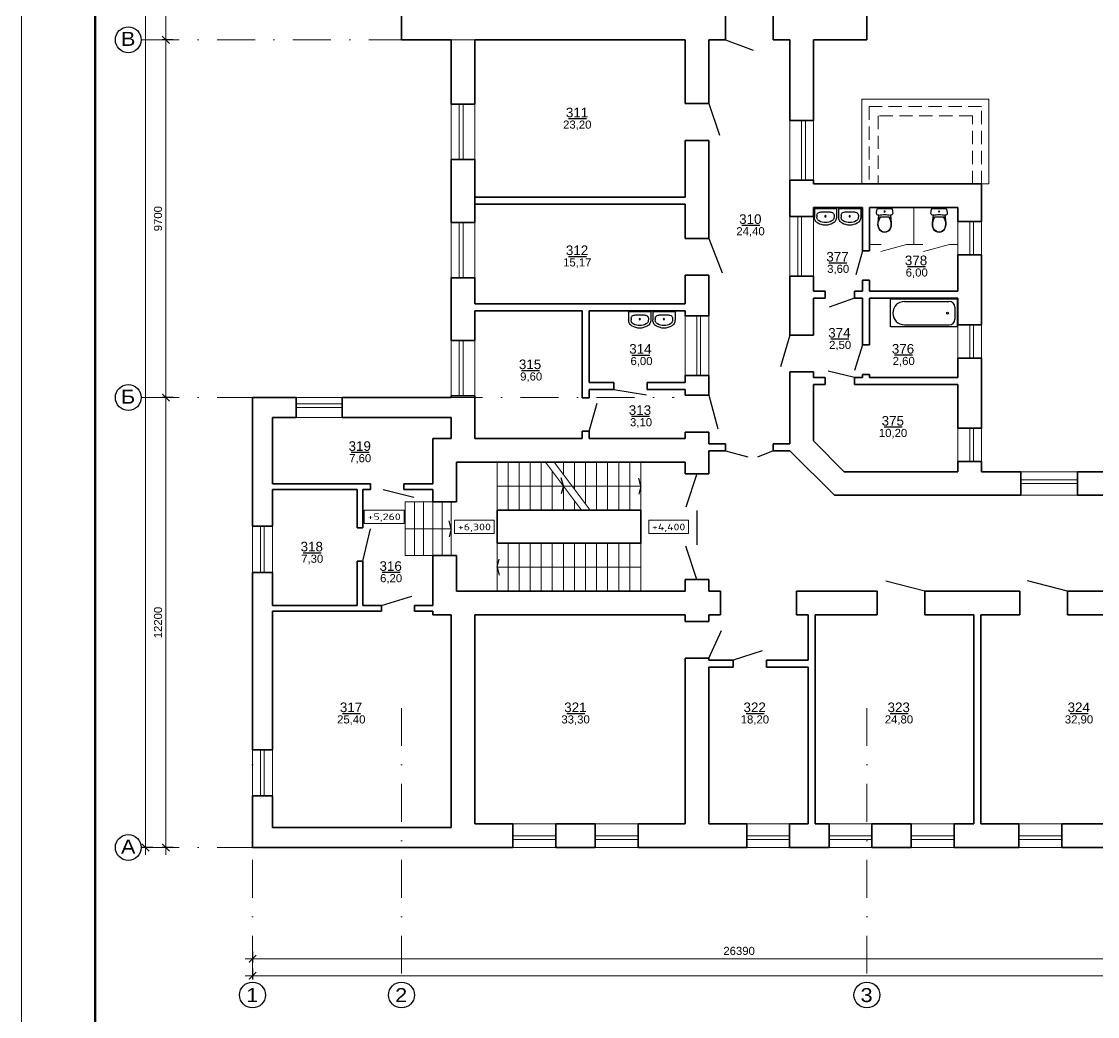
# Model space of a CAD drawing. Header units: millimetres. Extents: x 752233 to 2620908, y -654617 to -58944.
# Drawn here: x 1306958 to 1336134, y -253466 to -226490 of the extents above; entities that cross this region are included whole.
import ezdxf
from ezdxf.enums import TextEntityAlignment as Align

# ---------------------------------------------------------------- set-up
doc = ezdxf.new("R2010")
doc.units = ezdxf.units.MM
doc.header["$LTSCALE"] = 90
for name, pattern in [('DASHDOT', [25.4, 12.7, -6.35, 0, -6.35]), ('K5LT_DASHED_REINFORCED', [6, 4, -2]), ('Wipeout_Contour', [1000000.0, 0, -1000000.0])]:
    doc.linetypes.add(name, pattern=pattern)
doc.layers.get('0').update_dxf_attribs({"lineweight": 15})
doc.layers.get('DefPoints').update_dxf_attribs({"color": 255, "lineweight": 9})
doc.layers.add('Shutters', color=7, linetype='Continuous')
doc.styles.add('style2', font='ARIAL.TTF')
doc.styles.add('txt200', font='txt.shx', dxfattribs={"width": 0.9, "height": 200})
doc.dimstyles.new('ARKO_TICK_EXTLINES', dxfattribs={"dimscale": 100, "dimtxt": 2.2, "dimasz": 2, "dimexe": 1, "dimexo": 1, "dimgap": 1, "dimtad": 1, "dimdec": 0, "dimzin": 0, "dimtxsty": 'style2', "dimblk": 'ARCHTICK', "dimcen": 2, "dimdle": 2, "dimclrd": 5, "dimadec": 0, "dimazin": 0, "dimtfac": 1, "dimtdec": 0, "dimtix": 1, "dimtmove": 0, "dimatfit": 0, "dimfxl": 0, "dimtolj": 1, "dimtzin": 0, "dimlwd": 20, "dimarcsym": 0})

# ---------------------------------------------------------------- blocks, each defined once
blk = doc.blocks.new('A$C0C1168F7')
at = {"color": 254, "linetype": 'Wipeout_Contour', "ltscale": 5960.404581}
blk.add_wipeout([(0, 450), (0, 221), (3, 187), (11, 155), (26, 124), (44, 97), (68, 73), (95, 54), (160, 24), (229, 6), (300, 0), (371, 6), (440, 24), (505, 54), (532, 73), (556, 97), (574, 124), (589, 155), (597, 187), (600, 221), (600, 450)], dxfattribs=at).dxf.layer = 'Shutters'
at = {"layer": 'Shutters', "color": 133, "linetype": 'Continuous'}
for p, q in [((0, 450), (0, 221)), ((600, 450), (0, 450)), ((181, 358), (181, 358)), ((419, 358), (181, 358)), ((600, 450), (600, 221)), ((65, 267), (65, 221)), ((535, 267), (535, 221))]:
    blk.add_line(p, q, dxfattribs=at)
for points in [[(181, 358), (159, 356), (137, 351), (117, 342), (99, 331), (85, 317), (74, 302), (67, 284), (65, 267)], [(535, 267), (533, 284), (526, 302), (515, 317), (501, 331), (483, 342), (463, 351), (441, 356), (419, 358)], [(0, 221), (2, 196), (6, 171), (14, 147), (25, 124), (39, 103), (56, 84), (74, 68), (95, 54)], [(65, 221), (66, 205), (69, 189), (74, 173), (82, 159), (90, 146), (101, 134), (113, 123), (126, 114)], [(95, 54), (143, 31), (194, 14), (247, 3), (300, 0), (353, 3), (406, 14), (457, 31), (505, 54)], [(126, 114), (167, 94), (210, 80), (255, 71), (300, 68), (345, 71), (390, 80), (433, 94), (474, 114)], [(474, 114), (487, 123), (499, 134), (510, 146), (518, 159), (526, 173), (531, 189), (534, 205), (535, 221)], [(505, 54), (526, 68), (544, 84), (561, 103), (575, 124), (586, 147), (594, 171), (598, 196), (600, 221)]]:
    blk.add_lwpolyline(points, dxfattribs=at)
blk.add_circle((300, 243), 17.5, dxfattribs=at)
blk = doc.blocks.new('A$C5F3917FC')
at = {"color": 254, "linetype": 'Wipeout_Contour', "ltscale": 14728.445072}
blk.add_wipeout([(31, 650), (18, 619), (8, 587), (2, 554), (0, 520), (5, 498), (20, 479), (40, 469), (64, 469), (102, 475), (141, 480), (181, 483), (220, 484), (259, 483), (299, 480), (338, 475), (376, 469), (400, 469), (420, 479), (435, 498), (440, 520), (438, 554), (432, 587), (422, 619), (409, 650)], dxfattribs=at).dxf.layer = 'Shutters'
at = {"layer": 'Shutters', "color": 133, "linetype": 'Continuous'}
blk.add_line((409, 650), (31, 650), dxfattribs=at)
at = {"color": 254, "linetype": 'Wipeout_Contour', "ltscale": 9083.641401}
blk.add_wipeout([(98, 419), (342, 419), (363, 381), (380, 341), (392, 300), (399, 257), (376, 469), (338, 475), (299, 480), (259, 483), (220, 484), (181, 483), (141, 480), (102, 475), (64, 469), (41, 257), (48, 300), (60, 341), (77, 381)], dxfattribs=at).dxf.layer = 'Shutters'
at = {"layer": 'Shutters', "color": 133, "linetype": 'Continuous'}
for p, q in [((18, 619), (8, 587)), ((31, 650), (18, 619)), ((422, 619), (409, 650)), ((432, 587), (422, 619))]:
    blk.add_line(p, q, dxfattribs=at)
at = {"color": 254, "linetype": 'Wipeout_Contour', "ltscale": 8188.801298}
blk.add_wipeout([(343, 54), (369, 92), (386, 132), (396, 173), (400, 215), (399, 257), (392, 301), (379, 344), (361, 385), (337, 427), (103, 427), (79, 385), (61, 344), (48, 301), (41, 257), (39, 215), (44, 173), (54, 132), (71, 92), (97, 54), (132, 25), (174, 6), (220, 0), (266, 6), (308, 25)], dxfattribs=at).dxf.layer = 'Shutters'
at = {"layer": 'Shutters', "color": 133, "linetype": 'Continuous'}
for p, q in [((8, 587), (2, 554)), ((438, 554), (432, 587)), ((2, 554), (0, 520)), ((0, 520), (5, 498)), ((5, 498), (20, 479)), ((20, 479), (40, 469)), ((40, 469), (64, 469)), ((64, 469), (41, 257)), ((48, 300), (41, 257)), ((60, 341), (48, 300)), ((56, 299), (49, 256)), ((68, 341), (56, 299)), ((77, 381), (60, 341)), ((86, 381), (68, 341)), ((98, 419), (77, 381)), ((107, 419), (86, 381)), ((342, 419), (98, 419)), ((354, 381), (333, 419)), ((363, 381), (342, 419)), ((371, 341), (354, 381)), ((380, 341), (363, 381)), ((384, 299), (371, 341)), ((399, 257), (376, 469)), ((376, 469), (400, 469)), ((392, 300), (380, 341)), ((391, 256), (384, 299)), ((399, 257), (392, 300)), ((400, 469), (420, 479)), ((420, 479), (435, 498)), ((435, 498), (440, 520)), ((440, 520), (438, 554)), ((41, 257), (39, 215)), ((39, 215), (44, 173)), ((44, 173), (54, 132)), ((49, 256), (47, 215)), ((47, 215), (52, 174)), ((52, 174), (62, 134)), ((54, 132), (70, 92)), ((62, 134), (78, 96)), ((70, 92), (97, 54)), ((78, 96), (102, 60)), ((97, 54), (132, 25)), ((102, 60), (136, 32)), ((132, 25), (174, 6)), ((136, 32), (176, 14)), ((174, 6), (220, 0)), ((176, 14), (220, 8)), ((220, 8), (264, 14)), ((220, 0), (266, 6)), ((264, 14), (304, 32)), ((266, 6), (308, 25)), ((304, 32), (338, 60)), ((308, 25), (343, 54)), ((338, 60), (362, 96)), ((343, 54), (370, 92)), ((362, 96), (378, 134)), ((370, 92), (386, 132)), ((378, 134), (388, 174)), ((386, 132), (396, 173)), ((388, 174), (393, 215)), ((393, 215), (391, 256)), ((396, 173), (401, 215)), ((401, 215), (399, 257))]:
    blk.add_line(p, q, dxfattribs=at)
blk.add_lwpolyline([(376, 469), (338, 475), (299, 480), (259, 483), (220, 484), (181, 483), (141, 480), (102, 475), (64, 469)], dxfattribs=at)
blk.add_circle((220, 567), 15, dxfattribs=at)
blk = doc.blocks.new('A$C003F1A73')
at = {"color": 254, "linetype": 'Wipeout_Contour', "ltscale": 4500.361208}
blk.add_wipeout([(0, 0), (1800, 0), (1800, 750), (0, 750)], dxfattribs=at).dxf.layer = 'Shutters'
at = {"layer": 'Shutters', "color": 133, "linetype": 'Continuous'}
for p, q in [((0, 0), (0, 750)), ((0, 750), (1800, 750)), ((1425, 690), (210, 690)), ((1800, 750), (1800, 0)), ((60, 210), (60, 540)), ((1425, 60), (210, 60)), ((0, 0), (1800, 0))]:
    blk.add_line(p, q, dxfattribs=at)
blk.add_circle((256, 375), 25, dxfattribs=at)
for centre, radius, start, end in [((210, 540), 150, 90, 180), ((1425, 375), 315, 270, 90), ((210, 210), 150, 180, 270)]:
    blk.add_arc(centre, radius, start, end, dxfattribs=at)
blk = doc.blocks.new('OTMET_P')
at = {"color": 0, "linetype": 'ByBlock'}
blk.add_lwpolyline([(-6, -2), (-6, 2), (6, 2), (6, -2)], close=True, dxfattribs=at)
at = {"color": 0, "linetype": 'ByBlock', "style": 'txt200', "width": 1.071429}
blk.add_attdef('OTMET', text='', height=2, dxfattribs=at).set_placement((-5, -1), (5, -1), align=Align.FIT)
blk = doc.blocks.new('_ArchTick')
at = {"color": 0, "linetype": 'ByBlock', "const_width": 0.15}
blk.add_lwpolyline([(-0.5, -0.5), (0.5, 0.5)], dxfattribs=at)
blk = doc.blocks.new('*D32')
at = {"color": 5, "lineweight": 20}
blk.add_line((1310323, -249085), (1310323, -197185), dxfattribs=at)
at = {"color": 0, "lineweight": -2}
for p, q in [((1310523, -197385), (1310223, -197385)), ((1310523, -248885), (1310223, -248885))]:
    blk.add_line(p, q, dxfattribs=at)
at = {"layer": 'DefPoints', "color": 0, "lineweight": 15}
for p in [(1310323, -197385), (1312373, -197385), (1312373, -248885)]:
    blk.add_point(p, dxfattribs=at)
at = {"color": 5, "lineweight": 20, "xscale": 200, "yscale": 200, "zscale": 200}
for p, rotation in [((1310323, -197385), 90), ((1310323, -248885), 270)]:
    blk.add_blockref('_ArchTick', p, dxfattribs=dict(at, rotation=rotation))
at = {"color": 0, "lineweight": 15, "insert": (1310111, -223135), "char_height": 220, "attachment_point": 5, "rotation": 90, "style": 'style2'}
blk.add_mtext('\\A1;51500', dxfattribs=at)
blk = doc.blocks.new('*D33')
at = {"color": 5, "lineweight": 20}
blk.add_line((1310872, -197185), (1310872, -227185), dxfattribs=at)
at = {"color": 0, "lineweight": -2}
for p, q in [((1311072, -197385), (1310772, -197385)), ((1311072, -226985), (1310772, -226985))]:
    blk.add_line(p, q, dxfattribs=at)
at = {"layer": 'DefPoints', "color": 0, "lineweight": 15}
for p in [(1312216, -197385), (1310872, -226985), (1312216, -226985)]:
    blk.add_point(p, dxfattribs=at)
at = {"color": 5, "lineweight": 20, "xscale": 200, "yscale": 200, "zscale": 200}
for p, rotation in [((1310872, -197385), 90), ((1310872, -226985), 270)]:
    blk.add_blockref('_ArchTick', p, dxfattribs=dict(at, rotation=rotation))
at = {"color": 0, "lineweight": 15, "insert": (1310660, -212185), "char_height": 220, "attachment_point": 5, "rotation": 90, "style": 'style2'}
blk.add_mtext('\\A1;29600', dxfattribs=at)
blk = doc.blocks.new('*D34')
at = {"color": 0, "lineweight": -2}
for p, q in [((1311072, -226985), (1310772, -226985)), ((1311072, -236685), (1310772, -236685))]:
    blk.add_line(p, q, dxfattribs=at)
at = {"color": 5, "lineweight": 20}
blk.add_line((1310872, -226785), (1310872, -236885), dxfattribs=at)
at = {"layer": 'DefPoints', "color": 0, "lineweight": 15}
for p in [(1312216, -226985), (1310872, -236685), (1312646, -236685)]:
    blk.add_point(p, dxfattribs=at)
at = {"color": 5, "lineweight": 20, "xscale": 200, "yscale": 200, "zscale": 200}
for p, rotation in [((1310872, -226985), 90), ((1310872, -236685), 270)]:
    blk.add_blockref('_ArchTick', p, dxfattribs=dict(at, rotation=rotation))
at = {"color": 0, "lineweight": 15, "insert": (1310660, -231835), "char_height": 220, "attachment_point": 5, "rotation": 90, "style": 'style2'}
blk.add_mtext('\\A1;9700', dxfattribs=at)
blk = doc.blocks.new('*D35')
at = {"color": 5, "lineweight": 20}
blk.add_line((1310872, -236485), (1310872, -249085), dxfattribs=at)
at = {"color": 0, "lineweight": -2}
for p, q in [((1311072, -236685), (1310772, -236685)), ((1311072, -248885), (1310772, -248885))]:
    blk.add_line(p, q, dxfattribs=at)
at = {"layer": 'DefPoints', "color": 0, "lineweight": 15}
for p in [(1312646, -236685), (1310872, -248885), (1312646, -248885)]:
    blk.add_point(p, dxfattribs=at)
at = {"color": 5, "lineweight": 20, "xscale": 200, "yscale": 200, "zscale": 200}
for p, rotation in [((1310872, -236685), 90), ((1310872, -248885), 270)]:
    blk.add_blockref('_ArchTick', p, dxfattribs=dict(at, rotation=rotation))
at = {"color": 0, "lineweight": 15, "insert": (1310660, -242785), "char_height": 220, "attachment_point": 5, "rotation": 90, "style": 'style2'}
blk.add_mtext('\\A1;12200', dxfattribs=at)
blk = doc.blocks.new('*D37')
at = {"color": 5, "lineweight": 20}
blk.add_line((1313021, -252361), (1390581, -252361), dxfattribs=at)
at = {"color": 0, "lineweight": -2}
for p, q in [((1313221, -252161), (1313221, -252461)), ((1390381, -252161), (1390381, -252461))]:
    blk.add_line(p, q, dxfattribs=at)
at = {"layer": 'DefPoints', "color": 0, "lineweight": 15}
for p in [(1313221, -249223), (1390381, -249223), (1390381, -252361)]:
    blk.add_point(p, dxfattribs=at)
at = {"color": 5, "lineweight": 20, "xscale": 200, "yscale": 200, "zscale": 200, "rotation": 180}
blk.add_blockref('_ArchTick', (1313221, -252361), dxfattribs=at)
at = {"color": 5, "lineweight": 20, "xscale": 200, "yscale": 200, "zscale": 200}
blk.add_blockref('_ArchTick', (1390381, -252361), dxfattribs=at)
at = {"color": 0, "lineweight": 15, "insert": (1351801, -252149), "char_height": 220, "attachment_point": 5, "style": 'style2'}
blk.add_mtext('\\A1;77160', dxfattribs=at)
blk = doc.blocks.new('*D40')
at = {"color": 0, "lineweight": -2}
for p, q in [((1313221, -251701), (1313221, -252001)), ((1339611, -251901), (1339611, -251801))]:
    blk.add_line(p, q, dxfattribs=at)
at = {"color": 5, "lineweight": 20}
blk.add_line((1339811, -251901), (1313021, -251901), dxfattribs=at)
at = {"layer": 'DefPoints', "color": 0, "lineweight": 15}
for p in [(1313221, -250223), (1313221, -251901), (1339611, -251901)]:
    blk.add_point(p, dxfattribs=at)
at = {"color": 5, "lineweight": 20, "xscale": 200, "yscale": 200, "zscale": 200, "rotation": 180}
blk.add_blockref('_ArchTick', (1313221, -251901), dxfattribs=at)
at = {"color": 5, "lineweight": 20, "xscale": 200, "yscale": 200, "zscale": 200}
blk.add_blockref('_ArchTick', (1339611, -251901), dxfattribs=at)
at = {"color": 0, "lineweight": 15, "insert": (1326416, -251689), "char_height": 220, "attachment_point": 5, "style": 'style2'}
blk.add_mtext('\\A1;26390', dxfattribs=at)

msp = doc.modelspace()

# ---------------------------------------------------------------- linework, layer by layer
at = {"color": 250, "linetype": 'ByBlock', "ltscale": 4}
msp.add_line((1306957.9, -192165.3), (1306957.9, -270794.7), dxfattribs=at)
at = {"color": 7, "lineweight": 50}
msp.add_line((1308957.9, -192665.3), (1308957.9, -270294.7), dxfattribs=at)
at = {"color": 250, "lineweight": 35}
for p, q in [((1317261.3, -226985.1), (1317261.3, -225625.1)), ((1329881.3, -226985.1), (1329881.3, -225625.1)), ((1326043.9, -226345.1), (1326043.9, -226985.1)), ((1327343.9, -226345.1), (1327343.9, -226985.1)), ((1317261.3, -226985.1), (1318611.3, -226985.1)), ((1318611.3, -228735.1), (1318611.3, -226985.1)), ((1319251.3, -228735.1), (1319251.3, -226985.1)), ((1319251.3, -226985.1), (1324951.3, -226985.1)), ((1324951.3, -228715.9), (1324951.3, -226985.1)), ((1325591.3, -228715.9), (1325591.3, -226985.1)), ((1325591.3, -226985.1), (1326043.9, -226985.1)), ((1327343.9, -226985.1), (1327791.3, -226985.1)), ((1327791.3, -229175.1), (1327791.3, -226985.1)), ((1328431.3, -229175.1), (1328431.3, -226985.1)), ((1328431.3, -226985.1), (1329881.3, -226985.1)), ((1318611.3, -228735.1), (1319251.3, -228735.1)), ((1325591.3, -228715.9), (1324951.3, -228715.9)), ((1328431.3, -229175.1), (1327791.3, -229175.1)), ((1324951.3, -231255.1), (1324951.3, -229715.9)), ((1325591.3, -229715.9), (1324951.3, -229715.9)), ((1325591.3, -232370.8), (1325591.3, -229715.9)), ((1318611.3, -231935.1), (1318611.3, -230235.1)), ((1318611.3, -230235.1), (1319251.3, -230235.1)), ((1319251.3, -231935.1), (1319251.3, -230235.1)), ((1327791.3, -231775.1), (1327791.3, -230795.1)), ((1328431.3, -230795.1), (1327791.3, -230795.1)), ((1328431.3, -230895.1), (1328431.3, -230795.1)), ((1332991.3, -230895.1), (1328431.3, -230895.1)), ((1332991.3, -231915.1), (1332991.3, -230895.1)), ((1324951.3, -231255.1), (1319251.3, -231255.1)), ((1324951.3, -231445.1), (1319251.3, -231445.1)), ((1324951.3, -232370.8), (1324951.3, -231445.1)), ((1328431.3, -231775.1), (1328431.3, -231535.1)), ((1329761.3, -231535.1), (1328431.3, -231535.1)), ((1329761.3, -232704.3), (1329761.3, -231535.1)), ((1332351.3, -231535.1), (1329951.3, -231535.1)), ((1329951.3, -232704.3), (1329951.3, -231535.1)), ((1332351.3, -231915.1), (1332351.3, -231535.1)), ((1318611.3, -231935.1), (1319251.3, -231935.1)), ((1328431.3, -231775.1), (1327791.3, -231775.1)), ((1332991.3, -231915.1), (1332351.3, -231915.1)), ((1325591.3, -232370.8), (1324951.3, -232370.8)), ((1329951.3, -232704.3), (1329761.3, -232704.3)), ((1332351.3, -233804.7), (1332351.3, -232815.1)), ((1332991.3, -232815.1), (1332351.3, -232815.1)), ((1332991.3, -234715.1), (1332991.3, -232815.1)), ((1324951.3, -234145.1), (1324951.3, -233370.8)), ((1325591.3, -233370.8), (1324951.3, -233370.8)), ((1325591.3, -234468.1), (1325591.3, -233370.8)), ((1327791.3, -234991.2), (1327791.3, -233395.1)), ((1328431.3, -233395.1), (1327791.3, -233395.1)), ((1328431.3, -233804.7), (1328431.3, -233395.1)), ((1318611.3, -235135.1), (1318611.3, -233435.1)), ((1318611.3, -233435.1), (1319251.3, -233435.1)), ((1319251.3, -234145.1), (1319251.3, -233435.1)), ((1329761.3, -233804.7), (1329761.3, -233504.3)), ((1329951.3, -233504.3), (1329761.3, -233504.3)), ((1329951.3, -233804.7), (1329951.3, -233504.3)), ((1328745.4, -233804.7), (1328431.3, -233804.7)), ((1328745.4, -233804.7), (1328745.4, -233994.7)), ((1329761.3, -233804.7), (1329545.4, -233804.7)), ((1329545.4, -233804.7), (1329545.4, -233994.7)), ((1332351.3, -233804.7), (1329951.3, -233804.7)), ((1324951.3, -234145.1), (1319251.3, -234145.1)), ((1328431.3, -234991.2), (1328431.3, -233994.7)), ((1328745.4, -233994.7), (1328431.3, -233994.7)), ((1329761.3, -233994.7), (1329545.4, -233994.7)), ((1329761.3, -235255.9), (1329761.3, -233994.7)), ((1332351.3, -233994.7), (1329951.3, -233994.7)), ((1329951.3, -235255.9), (1329951.3, -233994.7)), ((1332351.3, -234715.1), (1332351.3, -233994.7)), ((1319251.3, -235135.1), (1319251.3, -234335.1)), ((1322161.3, -234335.1), (1319251.3, -234335.1)), ((1322161.3, -236696.9), (1322161.3, -234335.1)), ((1324951.3, -234335.1), (1322351.3, -234335.1)), ((1322351.3, -236275.1), (1322351.3, -234335.1)), ((1324951.3, -234468.1), (1324951.3, -234335.1)), ((1325591.3, -234468.1), (1324951.3, -234468.1)), ((1332991.3, -234715.1), (1332351.3, -234715.1)), ((1318611.3, -235135.1), (1319251.3, -235135.1)), ((1328431.3, -234991.2), (1327791.3, -234991.2)), ((1329951.3, -235255.9), (1329761.3, -235255.9)), ((1332351.3, -236144.7), (1332351.3, -235615.1)), ((1332991.3, -235615.1), (1332351.3, -235615.1)), ((1332991.3, -237515.1), (1332991.3, -235615.1)), ((1327791.3, -237937.4), (1327791.3, -235991.2)), ((1328431.3, -235991.2), (1327791.3, -235991.2)), ((1328431.3, -236144.7), (1328431.3, -235991.2)), ((1323018.8, -236275.1), (1322351.3, -236275.1)), ((1323018.8, -236275.1), (1323018.8, -236465.1)), ((1324951.3, -236275.1), (1323918.8, -236275.1)), ((1323918.8, -236275.1), (1323918.8, -236465.1)), ((1324951.3, -236275.1), (1324951.3, -236088.1)), ((1325591.3, -236088.1), (1324951.3, -236088.1)), ((1325591.3, -236624), (1325591.3, -236088.1)), ((1328745.4, -236144.7), (1328431.3, -236144.7)), ((1328745.4, -236144.7), (1328745.4, -236334.7)), ((1329761.3, -236144.7), (1329545.4, -236144.7)), ((1329545.4, -236144.7), (1329545.4, -236334.7)), ((1329761.3, -236144.7), (1329761.3, -236055.9)), ((1329951.3, -236055.9), (1329761.3, -236055.9)), ((1329951.3, -236144.7), (1329951.3, -236055.9)), ((1332351.3, -236144.7), (1329951.3, -236144.7)), ((1322351.3, -236696.9), (1322351.3, -236465.1)), ((1323018.8, -236465.1), (1322351.3, -236465.1)), ((1324951.3, -236465.1), (1323918.8, -236465.1)), ((1324951.3, -236624), (1324951.3, -236465.1)), ((1328431.3, -237862.3), (1328431.3, -236334.7)), ((1328745.4, -236334.7), (1328431.3, -236334.7)), ((1332351.3, -236334.7), (1329545.4, -236334.7)), ((1332351.3, -237515.1), (1332351.3, -236334.7)), ((1313221.3, -240175.1), (1313221.3, -236685.1)), ((1313221.3, -236685.1), (1314401.3, -236685.1)), ((1314401.3, -236685.1), (1314401.3, -237225.1)), ((1315651.3, -236685.1), (1318611.3, -236685.1)), ((1315651.3, -236685.1), (1315651.3, -237225.1)), ((1318611.3, -236635.1), (1319251.3, -236635.1)), ((1318611.3, -236685.1), (1318611.3, -236635.1)), ((1319251.3, -237795.1), (1319251.3, -236635.1)), ((1322351.3, -236696.9), (1322161.3, -236696.9)), ((1325591.3, -236624), (1324951.3, -236624)), ((1313761.3, -239025.1), (1313761.3, -237225.1)), ((1313761.3, -237225.1), (1314401.3, -237225.1)), ((1315651.3, -237225.1), (1318611.3, -237225.1)), ((1318611.3, -237795.1), (1318611.3, -237225.1)), ((1322161.3, -237795.1), (1322161.3, -237596.9)), ((1322351.3, -237596.9), (1322161.3, -237596.9)), ((1322351.3, -237795.1), (1322351.3, -237596.9)), ((1324951.3, -237795.1), (1324951.3, -237624)), ((1325591.3, -237624), (1324951.3, -237624)), ((1325591.3, -237937.4), (1325591.3, -237624)), ((1332991.3, -237515.1), (1332351.3, -237515.1)), ((1318111.3, -239025.1), (1318111.3, -237795.1)), ((1318611.3, -237795.1), (1318111.3, -237795.1)), ((1322161.3, -237795.1), (1319251.3, -237795.1)), ((1324951.3, -237795.1), (1322351.3, -237795.1)), ((1326043.9, -237937.4), (1325591.3, -237937.4)), ((1326043.9, -237937.4), (1326043.9, -238127.4)), ((1327791.3, -237937.4), (1327343.9, -237937.4)), ((1327343.9, -237937.4), (1327343.9, -238127.4)), ((1329264.1, -238695.1), (1328431.3, -237862.3)), ((1325591.3, -238755.1), (1325591.3, -238127.4)), ((1326043.9, -238127.4), (1325591.3, -238127.4)), ((1327791.3, -238127.4), (1327343.9, -238127.4)), ((1328999, -239335.1), (1327791.3, -238127.4)), ((1318751.3, -239516.6), (1318751.3, -238435.1)), ((1324951.3, -238435.1), (1318751.3, -238435.1)), ((1324951.3, -238755.1), (1324951.3, -238435.1)), ((1332351.3, -238695.1), (1332351.3, -238415.1)), ((1332991.3, -238415.1), (1332351.3, -238415.1)), ((1332991.3, -238695.1), (1332991.3, -238415.1)), ((1325591.3, -238755.1), (1324951.3, -238755.1)), ((1332351.3, -238695.1), (1329264.1, -238695.1)), ((1334051.3, -238695.1), (1332991.3, -238695.1)), ((1334051.3, -239335.1), (1334051.3, -238695.1)), ((1336791.3, -238695.1), (1335591.3, -238695.1)), ((1335591.3, -239335.1), (1335591.3, -238695.1)), ((1313761.3, -239025.1), (1316420.9, -239025.1)), ((1313761.3, -240175.1), (1313761.3, -239175.1)), ((1313761.3, -239175.1), (1316061.3, -239175.1)), ((1316061.3, -240216.8), (1316061.3, -239175.1)), ((1316211.3, -239175.1), (1316420.9, -239175.1)), ((1316420.9, -239175.1), (1316211.3, -239175.1)), ((1316211.3, -240216.8), (1316211.3, -239175.1)), ((1316420.9, -239025.1), (1316420.9, -239175.1)), ((1317320.9, -239025.1), (1318111.3, -239025.1)), ((1317320.9, -239025.1), (1317320.9, -239175.1)), ((1318111.3, -239175.1), (1317320.9, -239175.1)), ((1318111.3, -239516.6), (1318111.3, -239175.1)), ((1318111.3, -239516.6), (1318751.3, -239516.6)), ((1334051.3, -239335.1), (1328999, -239335.1)), ((1336791.3, -239335.1), (1335591.3, -239335.1)), ((1323751.3, -239735.1), (1319851.3, -239735.1)), ((1319851.3, -239735.1), (1319851.3, -240635.1)), ((1323751.3, -239735.1), (1323751.3, -240635.1)), ((1313221.3, -240175.1), (1313761.3, -240175.1)), ((1316211.3, -240216.8), (1316061.3, -240216.8)), ((1323751.3, -240635.1), (1319851.3, -240635.1)), ((1318111.3, -242325.1), (1318111.3, -240966.6)), ((1318111.3, -240966.6), (1318751.3, -240966.6)), ((1318751.3, -241935.1), (1318751.3, -240966.6)), ((1316061.3, -242325.1), (1316061.3, -241116.8)), ((1316211.3, -241116.8), (1316061.3, -241116.8)), ((1316211.3, -242325.1), (1316211.3, -241116.8)), ((1313221.3, -246235.1), (1313221.3, -241425.1)), ((1313221.3, -241425.1), (1313761.3, -241425.1)), ((1313761.3, -242325.1), (1313761.3, -241425.1)), ((1324951.3, -241935.1), (1324951.3, -241615.1)), ((1325591.3, -241615.1), (1324951.3, -241615.1)), ((1325591.3, -241935.1), (1325591.3, -241615.1)), ((1324951.3, -241935.1), (1318751.3, -241935.1)), ((1325911.3, -241935.1), (1325591.3, -241935.1)), ((1325911.3, -242575.1), (1325911.3, -241935.1)), ((1327971.3, -242575.1), (1327971.3, -241935.1)), ((1330155.8, -241935.1), (1327971.3, -241935.1)), ((1330155.8, -241935.1), (1330155.8, -242575.1)), ((1334025.1, -241935.1), (1331455.8, -241935.1)), ((1331455.8, -241935.1), (1331455.8, -242575.1)), ((1334025.1, -241935.1), (1334025.1, -242575.1)), ((1338971.3, -241935.1), (1335325.1, -241935.1)), ((1335325.1, -241935.1), (1335325.1, -242575.1)), ((1316061.3, -242325.1), (1313761.3, -242325.1)), ((1316717.9, -242325.1), (1316211.3, -242325.1)), ((1316717.9, -242325.1), (1316717.9, -242475.1)), ((1318111.3, -242325.1), (1317617.9, -242325.1)), ((1317617.9, -242325.1), (1317617.9, -242475.1)), ((1313761.3, -246235.1), (1313761.3, -242475.1)), ((1316717.9, -242475.1), (1313761.3, -242475.1)), ((1318111.3, -242475.1), (1317617.9, -242475.1)), ((1318111.3, -242575.1), (1318111.3, -242475.1)), ((1318611.3, -242575.1), (1318111.3, -242575.1)), ((1318611.3, -248345.1), (1318611.3, -242575.1)), ((1319251.3, -248245.1), (1319251.3, -242575.1)), ((1324951.3, -242575.1), (1319251.3, -242575.1)), ((1324951.3, -242755.1), (1324951.3, -242575.1)), ((1325591.3, -242755.1), (1325591.3, -242575.1)), ((1325911.3, -242575.1), (1325591.3, -242575.1)), ((1328291.3, -242575.1), (1327971.3, -242575.1)), ((1328291.3, -243805.1), (1328291.3, -242575.1)), ((1328481.3, -248245.1), (1328481.3, -242575.1)), ((1330155.8, -242575.1), (1328481.3, -242575.1)), ((1332781.3, -242575.1), (1331455.8, -242575.1)), ((1332781.3, -248245.1), (1332781.3, -242575.1)), ((1332971.3, -248245.1), (1332971.3, -242575.1)), ((1334025.1, -242575.1), (1332971.3, -242575.1)), ((1338971.3, -242575.1), (1335325.1, -242575.1)), ((1325591.3, -242755.1), (1324951.3, -242755.1)), ((1324951.3, -248245.1), (1324951.3, -243755.1)), ((1325591.3, -243755.1), (1324951.3, -243755.1)), ((1325591.3, -243805.1), (1325591.3, -243755.1)), ((1326256.9, -243805.1), (1325591.3, -243805.1)), ((1326256.9, -243805.1), (1326256.9, -243995.1)), ((1328291.3, -243805.1), (1327156.9, -243805.1)), ((1327156.9, -243805.1), (1327156.9, -243995.1)), ((1325591.3, -248245.1), (1325591.3, -243995.1)), ((1326256.9, -243995.1), (1325591.3, -243995.1)), ((1328291.3, -243995.1), (1327156.9, -243995.1)), ((1328291.3, -248245.1), (1328291.3, -243995.1)), ((1313221.3, -246235.1), (1313761.3, -246235.1)), ((1313221.3, -248885.1), (1313221.3, -247485.1)), ((1313221.3, -247485.1), (1313761.3, -247485.1)), ((1313761.3, -248345.1), (1313761.3, -247485.1)), ((1319251.3, -248245.1), (1320284.7, -248245.1)), ((1320284.7, -248885.1), (1320284.7, -248245.1)), ((1321444.7, -248245.1), (1322514.7, -248245.1)), ((1321444.7, -248885.1), (1321444.7, -248245.1)), ((1322514.7, -248885.1), (1322514.7, -248245.1)), ((1323674.7, -248245.1), (1324951.3, -248245.1)), ((1323674.7, -248885.1), (1323674.7, -248245.1)), ((1325591.3, -248245.1), (1326624.7, -248245.1)), ((1326624.7, -248885.1), (1326624.7, -248245.1)), ((1327784.7, -248245.1), (1328291.3, -248245.1)), ((1327784.7, -248885.1), (1327784.7, -248245.1)), ((1328481.3, -248245.1), (1328854.7, -248245.1)), ((1328854.7, -248885.1), (1328854.7, -248245.1)), ((1330014.7, -248245.1), (1331084.7, -248245.1)), ((1330014.7, -248885.1), (1330014.7, -248245.1)), ((1331084.7, -248885.1), (1331084.7, -248245.1)), ((1332244.7, -248245.1), (1332781.3, -248245.1)), ((1332244.7, -248885.1), (1332244.7, -248245.1)), ((1332971.3, -248245.1), (1334004.7, -248245.1)), ((1334004.7, -248885.1), (1334004.7, -248245.1)), ((1335164.7, -248245.1), (1336924.7, -248245.1)), ((1335164.7, -248885.1), (1335164.7, -248245.1)), ((1318611.3, -248345.1), (1313761.3, -248345.1)), ((1313221.3, -248885.1), (1320284.7, -248885.1)), ((1321444.7, -248885.1), (1322514.7, -248885.1)), ((1323674.7, -248885.1), (1326624.7, -248885.1)), ((1327784.7, -248885.1), (1328854.7, -248885.1)), ((1330014.7, -248885.1), (1331084.7, -248885.1)), ((1332244.7, -248885.1), (1334004.7, -248885.1)), ((1335164.7, -248885.1), (1336924.7, -248885.1))]:
    msp.add_line(p, q, dxfattribs=at)
at = {"color": 1, "linetype": 'DASHDOT', "ltscale": 0.9}
for p, q in [((1310203, -226985.1), (1324465.6, -226985.1)), ((1310203, -236685.1), (1324659.3, -236685.1)), ((1313221.3, -245103.3), (1313221.3, -252533.6)), ((1317261.3, -245103.3), (1317261.3, -252533.6)), ((1329881.3, -245103.3), (1329881.3, -252533.6)), ((1310203, -248885.1), (1324659.3, -248885.1))]:
    msp.add_line(p, q, dxfattribs=at)
at = {"color": 2, "lineweight": 30}
for p, q in [((1326043.9, -226985.1), (1326796.9, -227263.3)), ((1325591.3, -228715.9), (1325884.2, -229574.8)), ((1325591.3, -232370.8), (1325958.6, -233305.3)), ((1329761.3, -232704.3), (1329577.3, -233358.1)), ((1329545.4, -233994.7), (1328855.7, -234238.1)), ((1327791.3, -234991.2), (1327537.9, -235856.7)), ((1329761.3, -235255.9), (1329549, -235954.1)), ((1329545.4, -236144.7), (1328830.4, -235969.5)), ((1323018.8, -236465.1), (1323903.2, -236610.9)), ((1322351.3, -237596.9), (1322566.2, -236837.2)), ((1325591.3, -236624), (1325837.7, -237532.5)), ((1326043.9, -238127.4), (1326654.8, -238291.1)), ((1327343.9, -238127.4), (1326913.3, -238297.7)), ((1321651.3, -239081.4), (1321593.5, -238865.7)), ((1323751.3, -239085.1), (1323693.5, -238869.4)), ((1325271.3, -238755.1), (1324975, -239655.4)), ((1316760.9, -239175.1), (1317592.8, -239389.6)), ((1321651.3, -239081.4), (1321593.5, -239297.1)), ((1323751.3, -239085.1), (1323693.5, -239300.8)), ((1325271.3, -239746.7), (1325271.3, -240680.4)), ((1318611.3, -240241.6), (1318553.5, -240025.9)), ((1316211.3, -241116.8), (1316419.9, -240247.3)), ((1318611.3, -240241.6), (1318553.5, -240457.3)), ((1325271.3, -241615.1), (1324975, -240714.8)), ((1319851.3, -241285.1), (1319909.1, -241069.4)), ((1319851.3, -241285.1), (1319909.1, -241500.8)), ((1331455.8, -241935.1), (1330398.8, -241667.7)), ((1335325.1, -241935.1), (1334239.2, -241658.2)), ((1316717.9, -242325.1), (1317539.6, -242073.9)), ((1325591.3, -243755.1), (1325943.3, -243000.2)), ((1327044.2, -243553.1), (1326256.9, -243805.1))]:
    msp.add_line(p, q, dxfattribs=at)
at = {"color": 250, "lineweight": 15}
for p, q in [((1318611.3, -228735.1), (1318611.3, -230235.1)), ((1318829, -228735.1), (1318829, -230235.1)), ((1318931.3, -228735.1), (1318931.3, -230235.1)), ((1319251.3, -228735.1), (1319251.3, -230235.1)), ((1327791.3, -229175.1), (1327791.3, -230795.1)), ((1328111.3, -229175.1), (1328111.3, -230795.1)), ((1328213.6, -229175.1), (1328213.6, -230795.1)), ((1328431.3, -229175.1), (1328431.3, -230795.1)), ((1332991.3, -230895.1), (1333191.3, -230895.1)), ((1331151.3, -231535.1), (1331151.3, -232539.1)), ((1318611.3, -231935.1), (1318611.3, -233435.1)), ((1318829, -231935.1), (1318829, -233435.1)), ((1318931.3, -231935.1), (1318931.3, -233435.1)), ((1319251.3, -231935.1), (1319251.3, -233435.1)), ((1327791.3, -231775.1), (1327791.3, -233395.1)), ((1328009, -231775.1), (1328009, -233395.1)), ((1328111.3, -231775.1), (1328111.3, -233395.1)), ((1328431.3, -231775.1), (1328431.3, -233395.1)), ((1332351.3, -231915.1), (1332351.3, -232815.1)), ((1332671.3, -231915.1), (1332671.3, -232815.1)), ((1332773.6, -231915.1), (1332773.6, -232815.1)), ((1332991.3, -231915.1), (1332991.3, -232815.1)), ((1330265, -232539.1), (1329951.3, -232536.1)), ((1330956.6, -232539.1), (1330256.1, -232726.8)), ((1331398.1, -232539.1), (1330956.6, -232539.1)), ((1332118.6, -232539.1), (1331418.1, -232726.8)), ((1332351.3, -232539.1), (1332118.6, -232539.1)), ((1324951.3, -234468.1), (1324951.3, -236088.1)), ((1325271.3, -234468.1), (1325271.3, -236088.1)), ((1325373.6, -234468.1), (1325373.6, -236088.1)), ((1325591.3, -234468.1), (1325591.3, -236088.1)), ((1332351.3, -234715.1), (1332351.3, -235615.1)), ((1332671.3, -234715.1), (1332671.3, -235615.1)), ((1332773.6, -234715.1), (1332773.6, -235615.1)), ((1332991.3, -234715.1), (1332991.3, -235615.1)), ((1318611.3, -235135.1), (1318611.3, -236635.1)), ((1318829, -235135.1), (1318829, -236635.1)), ((1318931.3, -235135.1), (1318931.3, -236635.1)), ((1319251.3, -235135.1), (1319251.3, -236635.1)), ((1315651.3, -236685.1), (1314401.3, -236685.1)), ((1315651.3, -236852.8), (1314401.3, -236852.8)), ((1315651.3, -236955.1), (1314401.3, -236955.1)), ((1315651.3, -237225.1), (1314401.3, -237225.1)), ((1332351.3, -237515.1), (1332351.3, -238415.1)), ((1332671.3, -237515.1), (1332671.3, -238415.1)), ((1332773.6, -237515.1), (1332773.6, -238415.1)), ((1332991.3, -237515.1), (1332991.3, -238415.1)), ((1321165.1, -238435.1), (1322143.1, -239735.1)), ((1321401.1, -238435.1), (1322379.1, -239735.1)), ((1335591.3, -238695.1), (1334051.3, -238695.1)), ((1335591.3, -238912.8), (1334051.3, -238912.8)), ((1319851.3, -239085.1), (1323751.3, -239085.1)), ((1335591.3, -239015.1), (1334051.3, -239015.1)), ((1317361.3, -239516.6), (1317361.3, -240966.6)), ((1317361.3, -239516.6), (1318111.3, -239516.6)), ((1317611.3, -239516.6), (1317611.3, -240966.6)), ((1317861.3, -239516.6), (1317861.3, -240966.6)), ((1318111.3, -239516.6), (1318111.3, -240966.6)), ((1318361.3, -239516.6), (1318361.3, -240966.6)), ((1318611.3, -239516.6), (1318611.3, -240966.6)), ((1335591.3, -239335.1), (1334051.3, -239335.1)), ((1313221.3, -240175.1), (1313221.3, -241425.1)), ((1313439, -240175.1), (1313439, -241425.1)), ((1313541.3, -240175.1), (1313541.3, -241425.1)), ((1313761.3, -240175.1), (1313761.3, -241425.1)), ((1317361.3, -240241.6), (1318611.3, -240241.6)), ((1317361.3, -240966.6), (1318111.3, -240966.6)), ((1323751.3, -241285.1), (1319851.3, -241285.1)), ((1313221.3, -246235.1), (1313221.3, -247485.1)), ((1313439, -246235.1), (1313439, -247485.1)), ((1313541.3, -246235.1), (1313541.3, -247485.1)), ((1313761.3, -246235.1), (1313761.3, -247485.1)), ((1320284.7, -248245.1), (1321444.7, -248245.1)), ((1322514.7, -248245.1), (1323674.7, -248245.1)), ((1326624.7, -248245.1), (1327784.7, -248245.1)), ((1328854.7, -248245.1), (1330014.7, -248245.1)), ((1331084.7, -248245.1), (1332244.7, -248245.1)), ((1334004.7, -248245.1), (1335164.7, -248245.1)), ((1320284.7, -248565.1), (1321444.7, -248565.1)), ((1322514.7, -248565.1), (1323674.7, -248565.1)), ((1326624.7, -248565.1), (1327784.7, -248565.1)), ((1328854.7, -248565.1), (1330014.7, -248565.1)), ((1331084.7, -248565.1), (1332244.7, -248565.1)), ((1334004.7, -248565.1), (1335164.7, -248565.1)), ((1320284.7, -248667.4), (1321444.7, -248667.4)), ((1322514.7, -248667.4), (1323674.7, -248667.4)), ((1326624.7, -248667.4), (1327784.7, -248667.4)), ((1328854.7, -248667.4), (1330014.7, -248667.4)), ((1331084.7, -248667.4), (1332244.7, -248667.4)), ((1334004.7, -248667.4), (1335164.7, -248667.4)), ((1320284.7, -248885.1), (1321444.7, -248885.1)), ((1322514.7, -248885.1), (1323674.7, -248885.1)), ((1326624.7, -248885.1), (1327784.7, -248885.1)), ((1328854.7, -248885.1), (1330014.7, -248885.1)), ((1331084.7, -248885.1), (1332244.7, -248885.1)), ((1334004.7, -248885.1), (1335164.7, -248885.1))]:
    msp.add_line(p, q, dxfattribs=at)
at = {"color": 250, "lineweight": 18}
for p, q in [((1329741.3, -228595.1), (1329741.3, -230895.1)), ((1333191.3, -228595.1), (1329741.3, -228595.1)), ((1333191.3, -230895.1), (1333191.3, -228595.1)), ((1319851.3, -241935.1), (1319851.3, -238435.1)), ((1320151.3, -239735.1), (1320151.3, -238435.1)), ((1320451.3, -239735.1), (1320451.3, -238435.1)), ((1320751.3, -239735.1), (1320751.3, -238435.1)), ((1321051.3, -239735.1), (1321051.3, -238435.1)), ((1321651.3, -238767.7), (1321651.3, -238435.1)), ((1321951.3, -239166.5), (1321951.3, -238435.1)), ((1322251.3, -239565.3), (1322251.3, -238435.1)), ((1322551.3, -239735.1), (1322551.3, -238435.1)), ((1322851.3, -239735.1), (1322851.3, -238435.1)), ((1323151.3, -239735.1), (1323151.3, -238435.1)), ((1323451.3, -239735.1), (1323451.3, -238435.1)), ((1323751.3, -241935.1), (1323751.3, -238435.1)), ((1321351.3, -239735.1), (1321351.3, -238682.6)), ((1321651.3, -239735.1), (1321651.3, -239081.4)), ((1321951.3, -239735.1), (1321951.3, -239480.2)), ((1320151.3, -241935.1), (1320151.3, -240635.1)), ((1320451.3, -241935.1), (1320451.3, -240635.1)), ((1320751.3, -241935.1), (1320751.3, -240635.1)), ((1321051.3, -241935.1), (1321051.3, -240635.1)), ((1321351.3, -241935.1), (1321351.3, -240635.1)), ((1321651.3, -241935.1), (1321651.3, -240635.1)), ((1321951.3, -241935.1), (1321951.3, -240635.1)), ((1322251.3, -241935.1), (1322251.3, -240635.1)), ((1322551.3, -241935.1), (1322551.3, -240635.1)), ((1322851.3, -241935.1), (1322851.3, -240635.1)), ((1323151.3, -241935.1), (1323151.3, -240635.1)), ((1323451.3, -241935.1), (1323451.3, -240635.1))]:
    msp.add_line(p, q, dxfattribs=at)
at = {"color": 250, "linetype": 'K5LT_DASHED_REINFORCED', "lineweight": 15}
for p, q in [((1329941.3, -228795.1), (1329941.3, -230895.1)), ((1332991.3, -228795.1), (1329941.3, -228795.1)), ((1332991.3, -230895.1), (1332991.3, -228795.1)), ((1330191.3, -229045.1), (1330191.3, -230895.1)), ((1332741.3, -229045.1), (1330191.3, -229045.1)), ((1332741.3, -230895.1), (1332741.3, -229045.1))]:
    msp.add_line(p, q, dxfattribs=at)
at = {"lineweight": 30}
for p, q in [((1321791.2, -229122.4), (1322277.2, -229122.4)), ((1326489.2, -232013.4), (1326975.2, -232013.4)), ((1321791.2, -232858), (1322277.2, -232858)), ((1328852.9, -233033.2), (1329338.9, -233033.2)), ((1330982.8, -233132.4), (1331468.8, -233132.4)), ((1328905.2, -235095.7), (1329391.2, -235095.7)), ((1323508.8, -235532.5), (1323994.8, -235532.5)), ((1330629.2, -235530.6), (1331115.2, -235530.6)), ((1320516.9, -235950.9), (1321002.8, -235950.9)), ((1323496.3, -237191.4), (1323982.3, -237191.4)), ((1330353.3, -237482.4), (1330839.3, -237482.4)), ((1315897.8, -238166.4), (1316383.8, -238166.4)), ((1314597.6, -240892.3), (1315083.6, -240892.3)), ((1316736.9, -241420.4), (1317222.9, -241420.4)), ((1315662.9, -245249.8), (1316148.9, -245249.8)), ((1321745.7, -245249.8), (1322231.7, -245249.8)), ((1326607, -245249.8), (1327093, -245249.8)), ((1330514, -245249.8), (1330999.9, -245249.8)), ((1335395.6, -245249.8), (1335881.6, -245249.8))]:
    msp.add_line(p, q, dxfattribs=at)
at = {"color": 7, "ltscale": 0.9}
msp.add_lwpolyline([(1331432.6, -229357, 0, 100, 0), (1331432.6, -229757, 0, 0, 0), (1331432.6, -230357, 0, 0, 0)], format="xyseb", dxfattribs=at)
at = {"color": 7, "lineweight": 30, "ltscale": 2}
for centre in [(1309853, -226985.1), (1309853, -236685.1), (1309853, -248885.1), (1313221.5, -252883.6), (1317261.5, -252883.6), (1329881.5, -252883.6)]:
    msp.add_circle(centre, 350, dxfattribs=at)

# ---------------------------------------------------------------- block references
at = {"color": 0, "ltscale": 0.9}
ref = msp.add_blockref('OTMET_P', (1316791.3, -239918.3), dxfattribs=dict(at, xscale=90, yscale=90, zscale=200))
ref.add_attrib('OTMET', '+5,260', dxfattribs={"color": 0, "linetype": 'ByBlock', "height": 180, "style": 'txt200'}).set_placement((1316341.3, -240008.3), (1317241.3, -240008.3), align=Align.FIT)
ref = msp.add_blockref('OTMET_P', (1319238.1, -240194), dxfattribs=dict(at, xscale=90, yscale=90, zscale=200))
ref.add_attrib('OTMET', '+6,300', dxfattribs={"color": 0, "linetype": 'ByBlock', "height": 180, "style": 'txt200', "width": 1.034483}).set_placement((1318788.1, -240284), (1319688.1, -240284), align=Align.FIT)
ref = msp.add_blockref('OTMET_P', (1324505.8, -240194), dxfattribs=dict(at, xscale=90, yscale=90, zscale=200))
ref.add_attrib('OTMET', '+4,400', dxfattribs={"color": 0, "linetype": 'ByBlock', "height": 180, "style": 'txt200', "width": 1.034483}).set_placement((1324055.8, -240284), (1324955.8, -240284), align=Align.FIT)

# ---------------------------------------------------------------- texts
at = {"color": 7, "linetype": 'Continuous', "style": 'style2', "width": 1.1}
for s, p in [('В', (1309656.5, -227150.3)), ('Б', (1309656.5, -236850.3)), ('А', (1309656.5, -249050.3)), ('1', (1313050.9, -253075.5)), ('2', (1317090.9, -253075.5)), ('3', (1329710.9, -253075.5))]:
    msp.add_text(s, height=380, dxfattribs=at).set_placement(p)
at = {"color": 7, "linetype": 'Continuous', "style": 'style2'}
for s, height, p in [('311', 260, (1321719.4, -229086.2)), ('23,20', 220, (1321643.4, -229394.5)), ('310', 260, (1326417.3, -231977.3)), ('24,40', 220, (1326341.3, -232285.5)), ('312', 260, (1321719.4, -232821.9)), ('377', 260, (1328781.1, -232997)), ('15,17', 220, (1321643.4, -233130.1)), ('3,60', 220, (1328804.3, -233305.3)), ('378', 260, (1330910.9, -233096.3)), ('6,00', 220, (1330934.2, -233404.5)), ('374', 260, (1328833.3, -235059.5)), ('2,50', 220, (1328856.6, -235367.8)), ('314', 260, (1323437, -235496.3)), ('376', 260, (1330557.3, -235494.4)), ('315', 260, (1320445, -235914.8)), ('6,00', 220, (1323471, -235804.6)), ('2,60', 220, (1330580.6, -235802.7)), ('9,60', 220, (1320479.1, -236223)), ('313', 260, (1323424.4, -237155.2)), ('375', 260, (1330281.5, -237446.2)), ('3,10', 220, (1323458.5, -237463.5)), ('10,20', 220, (1330205.5, -237754.5)), ('319', 260, (1315826, -238130.3)), ('7,60', 220, (1315842.4, -238438.5)), ('318', 260, (1314525.8, -240856.1)), ('7,30', 220, (1314542.2, -241164.4)), ('316', 260, (1316665, -241384.3)), ('6,20', 220, (1316681.4, -241692.5)), ('317', 260, (1315591, -245213.6)), ('321', 260, (1321673.8, -245213.6)), ('322', 260, (1326535.1, -245213.6)), ('323', 260, (1330442.1, -245213.6)), ('324', 260, (1335323.8, -245213.6)), ('25,40', 220, (1315515, -245521.9)), ('33,30', 220, (1321597.8, -245521.9)), ('18,20', 220, (1326459.1, -245521.9)), ('24,80', 220, (1330366.1, -245521.9)), ('32,90', 220, (1335247.8, -245521.9))]:
    msp.add_text(s, height=height, dxfattribs=at).set_placement(p)

# ---------------------------------------------------------------- dimensions: what is measured, and where the dimension line sits
at = {"color": 250, "lineweight": 15}
for base, p1, p2, override, picture, middle in [((1310322.9, -197385.1), (1312373.2, -248885.1), (1312373.2, -197385.1), {"dimtfill": 1, "dimtfillclr": 7, "dimarcsym": 1}, '*D32', (1310110.6, -223135.1)), ((1310872.2, -226985.1), (1312215.9, -197385.1), (1312215.9, -226985.1), {"dimtfill": 1, "dimtfillclr": 7, "dimarcsym": 1}, '*D33', (1310659.9, -212185.1)), ((1310872.2, -236685.1), (1312215.9, -226985.1), (1312645.6, -236685.1), {"dimtmove": 1, "dimtfill": 1, "dimtfillclr": 7, "dimarcsym": 1}, '*D34', (1310659.9, -231835.1)), ((1310872.2, -248885.1), (1312645.6, -236685.1), (1312645.6, -248885.1), {"dimtmove": 1, "dimtfill": 1, "dimtfillclr": 7, "dimarcsym": 1}, '*D35', (1310659.9, -242785.1))]:
    dim = msp.add_linear_dim(base=base, p1=p1, p2=p2, angle=90, dimstyle='ARKO_TICK_EXTLINES', override=override, dxfattribs=at)
    dim.commit()
    dim.dimension.update_dxf_attribs({"geometry": picture, "text_midpoint": middle})
for base, p1, p2, override, picture, middle in [((1390381.3, -252360.9), (1313221.3, -249222.9), (1390381.3, -249222.9), {"dimtfill": 1, "dimtfillclr": 7, "dimarcsym": 1}, '*D37', (1351801.3, -252148.6)), ((1313221.3, -251901.3), (1339611.3, -251901.3), (1313221.3, -250223), {"dimtmove": 1, "dimtfill": 1, "dimtfillclr": 7, "dimarcsym": 1}, '*D40', (1326416.3, -251688.9))]:
    dim = msp.add_linear_dim(base=base, p1=p1, p2=p2, dimstyle='ARKO_TICK_EXTLINES', override=override, dxfattribs=at)
    dim.commit()
    dim.dimension.update_dxf_attribs({"geometry": picture, "text_midpoint": middle})

# ---------------------------------------------------------------- next in the draw order: block references
at = {"xscale": -1}
for name, p in [('A$C0C1168F7', (1329056.9, -232011.6)), ('A$C5F3917FC', (1330581.7, -232207.2)), ('A$C5F3917FC', (1332059.3, -232207.2)), ('A$C0C1168F7', (1324020.6, -234803.1))]:
    msp.add_blockref(name, p, dxfattribs=at)
at = {"rotation": 180}
msp.add_blockref('A$C003F1A73', (1332325.7, -234022), dxfattribs=at)

# ---------------------------------------------------------------- next in the draw order: block references
at = {"xscale": -1}
for p in [(1329714.6, -232011.6), (1324678.3, -234803.1)]:
    msp.add_blockref('A$C0C1168F7', p, dxfattribs=at)

doc.saveas('drawing.dxf')
